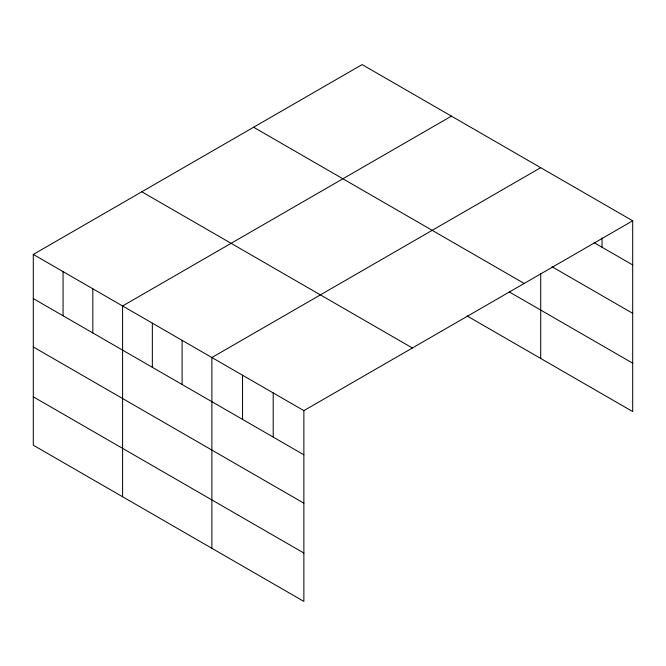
<?xml version="1.0" encoding="UTF-8"?>
<svg xmlns="http://www.w3.org/2000/svg" width="666" height="666" viewBox="0 0 666 666"><rect width="100%" height="100%" fill="white"/><g stroke="black" fill="none" stroke-linecap="round" stroke-linejoin="round"><path stroke-width="1" d="M632.7 220.796L362.129 64.585L33.3 254.429L33.3 445.204L303.871 601.415L303.871 410.639L632.7 220.796L632.7 411.571L467.174 316M451.415 116.134L122.586 305.977L122.586 496.753M540.709 167.682L211.88 357.534L211.88 548.309M594.147 242.69L632.7 264.943M552.097 266.791L632.7 313.328M253.613 127.231L524.184 283.441M509.19 291.875L632.7 363.186M141.816 191.783L412.387 347.993M33.3 254.429L303.871 410.639M33.3 298.584L303.871 454.795M33.3 346.969L303.871 503.18M33.3 396.819L303.871 553.03M602.039 238.003L602.039 247.244M540.709 273.718L540.709 358.458M273.202 392.94L273.202 437.087M242.541 375.233L242.541 419.389M182.109 340.351L182.109 384.498M152.347 323.168L152.347 367.316M92.824 288.794L92.824 332.95M63.062 271.611L63.062 315.767"/></g></svg>
